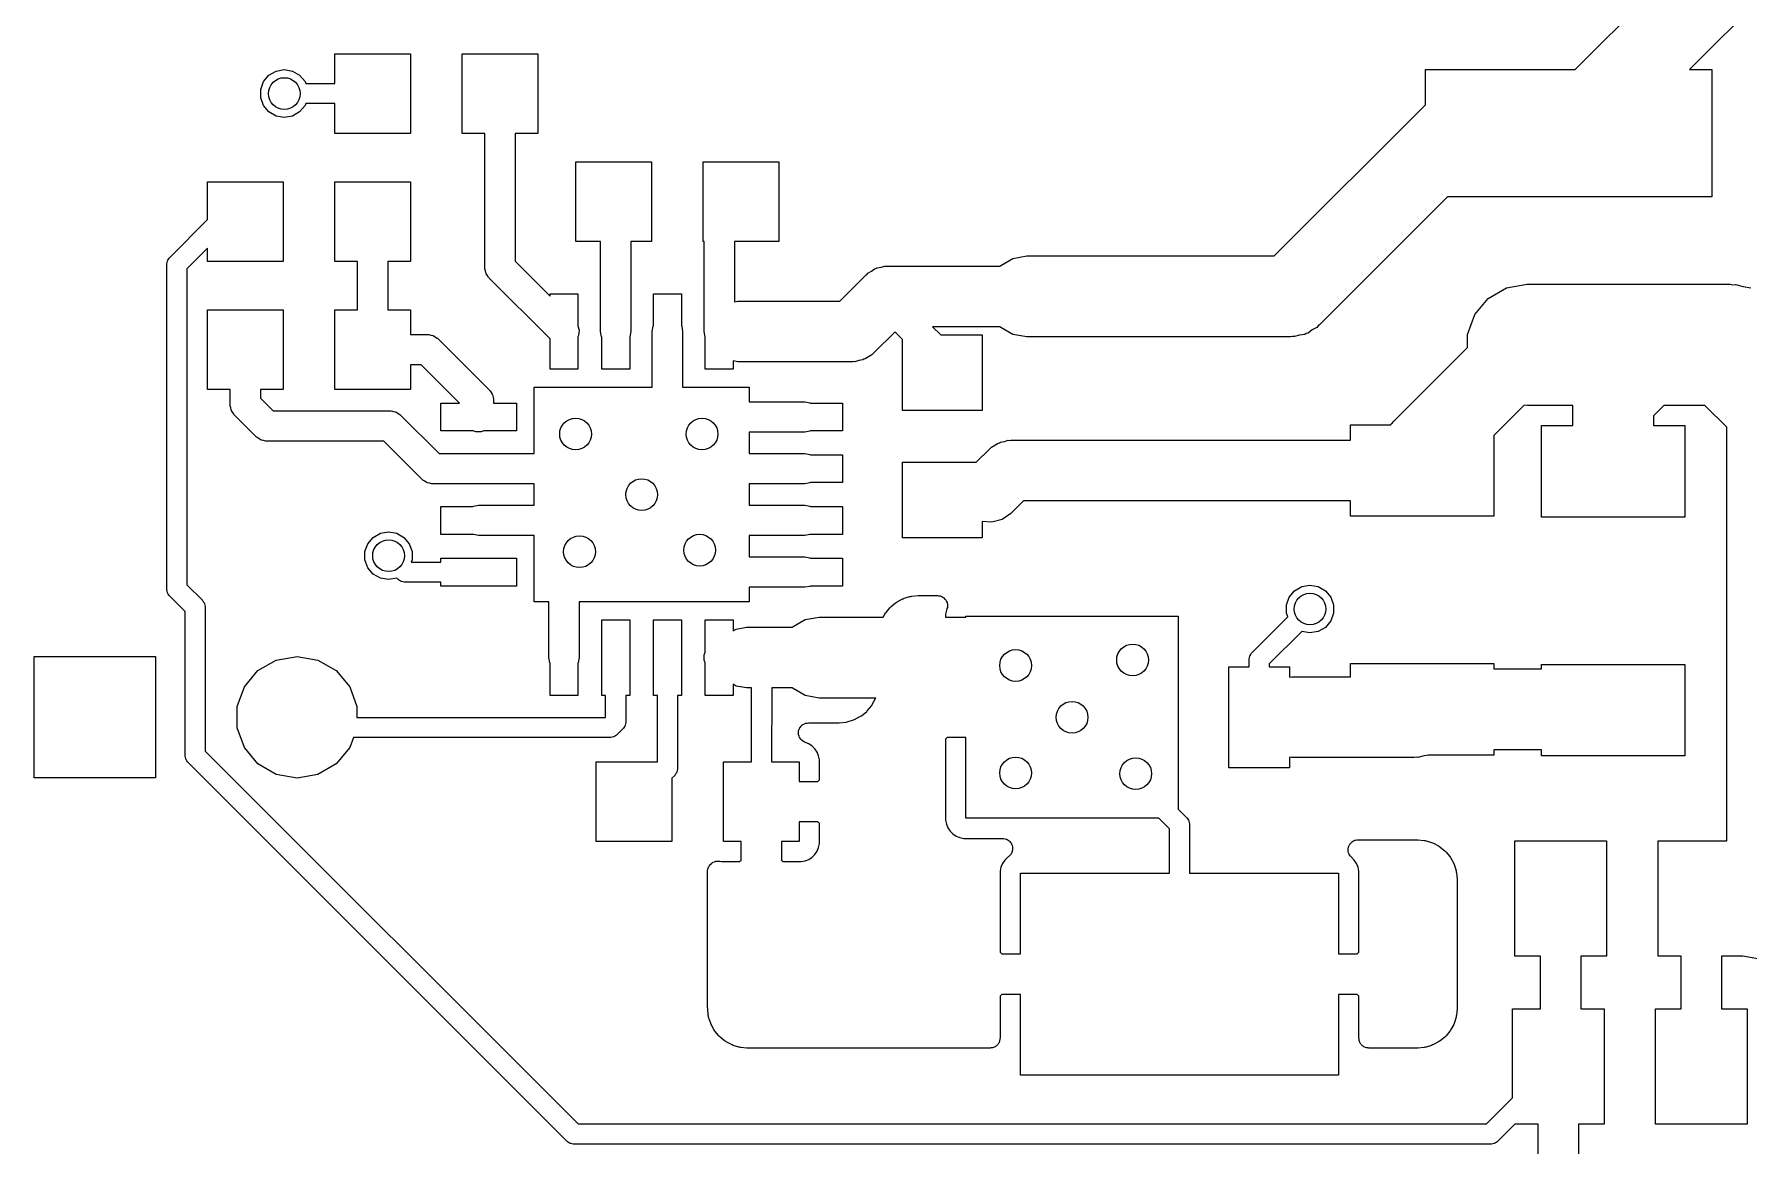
# Model space of a CAD drawing. Extents: x 10 to 287, y -200 to -10.
# Drawn here: x 139.74 to 161.28, y -71.89 to -57.92 of the extents above; entities that cross this region are included whole.
import ezdxf

# ---------------------------------------------------------------- set-up
doc = ezdxf.new("R2010")
doc.units = 0
doc.header["$MEASUREMENT"] = 0
doc.layers.add('BLACK', color=7, linetype='CONTINUOUS')

msp = doc.modelspace()

# ---------------------------------------------------------------- linework, layer by layer
at = {"layer": 'Black'}
for p, q in [((159.101, -58.3599), (162.78, -54.6808)), ((163.35, -55.548), (160.538, -58.3599)), ((143.515, -58.533), (143.515, -58.1596)), ((143.515, -58.1596), (144.465, -58.1596)), ((144.465, -58.1596), (144.465, -59.1604)), ((145.115, -59.1604), (145.115, -58.1596)), ((145.115, -58.1596), (146.065, -58.1596)), ((146.065, -58.1596), (146.065, -59.1604)), ((142.687, -58.4295), (142.777, -58.3773)), ((142.777, -58.3773), (142.88, -58.3591)), ((142.88, -58.3591), (142.983, -58.3773)), ((142.983, -58.3773), (143.073, -58.4295)), ((157.22, -58.802), (157.22, -58.3599)), ((157.22, -58.3599), (159.101, -58.3599)), ((160.538, -58.3599), (160.819, -58.3599)), ((160.819, -58.3599), (160.819, -59.9601)), ((142.584, -58.6078), (142.619, -58.5096)), ((142.619, -58.5096), (142.687, -58.4295)), ((143.073, -58.4295), (143.141, -58.5096)), ((143.141, -58.5096), (143.149, -58.533)), ((143.149, -58.533), (143.515, -58.533)), ((142.584, -58.7122), (142.584, -58.6078)), ((142.619, -58.8104), (142.584, -58.7122)), ((142.687, -58.8905), (142.619, -58.8104)), ((143.141, -58.8104), (143.073, -58.8905)), ((143.149, -58.787), (143.141, -58.8104)), ((143.515, -58.787), (143.149, -58.787)), ((143.515, -59.1604), (143.515, -58.787)), ((155.319, -60.7021), (157.22, -58.802)), ((142.777, -58.9427), (142.687, -58.8905)), ((142.88, -58.9609), (142.777, -58.9427)), ((142.983, -58.9427), (142.88, -58.9609)), ((143.073, -58.8905), (142.983, -58.9427)), ((144.465, -59.1604), (143.515, -59.1604)), ((145.4, -59.1604), (145.115, -59.1604)), ((145.4, -60.8461), (145.4, -59.1604)), ((146.065, -59.1604), (145.781, -59.1604)), ((145.781, -59.1604), (145.781, -60.7672)), ((146.545, -60.5204), (146.545, -59.5196)), ((146.545, -59.5196), (147.495, -59.5196)), ((147.495, -59.5196), (147.495, -60.5204)), ((148.145, -60.5204), (148.145, -59.5196)), ((148.145, -59.5196), (149.095, -59.5196)), ((149.095, -59.5196), (149.095, -60.5204)), ((141.915, -60.2455), (141.915, -59.7696)), ((141.915, -59.7696), (142.865, -59.7696)), ((142.865, -59.7696), (142.865, -60.7704)), ((143.515, -60.7704), (143.515, -59.7696)), ((143.515, -59.7696), (144.465, -59.7696)), ((144.465, -59.7696), (144.465, -60.7704)), ((157.498, -59.9601), (155.889, -61.5693)), ((160.819, -59.9601), (157.498, -59.9601)), ((141.44, -60.7202), (141.915, -60.2455)), ((146.855, -60.5204), (146.545, -60.5204)), ((146.855, -61.6512), (146.855, -60.5204)), ((147.495, -60.5204), (147.236, -60.5204)), ((147.236, -60.5204), (147.236, -61.6512)), ((148.155, -60.5204), (148.145, -60.5204)), ((148.155, -61.6512), (148.155, -60.5204)), ((149.095, -60.5204), (148.536, -60.5204)), ((148.536, -60.5204), (148.536, -61.2781)), ((141.413, -60.7617), (141.415, -60.7563)), ((141.415, -60.7563), (141.424, -60.7427)), ((141.424, -60.7427), (141.433, -60.7284)), ((141.433, -60.7284), (141.437, -60.7248)), ((141.437, -60.7248), (141.44, -60.7202)), ((141.915, -60.6047), (141.657, -60.8626)), ((141.915, -60.7704), (141.915, -60.6047)), ((151.883, -60.8209), (152.036, -60.7327)), ((152.036, -60.7327), (152.21, -60.7021)), ((152.21, -60.7021), (154.909, -60.7021)), ((154.909, -60.7021), (155.319, -60.7021)), ((141.403, -60.7989), (141.408, -60.7829)), ((141.404, -60.8045), (141.403, -60.7989)), ((141.403, -60.81), (141.404, -60.8045)), ((141.403, -64.89), (141.403, -60.81)), ((141.408, -60.7829), (141.411, -60.7666)), ((141.411, -60.7666), (141.413, -60.7617)), ((141.657, -60.8626), (141.657, -64.8374)), ((142.865, -60.7704), (141.915, -60.7704)), ((143.8, -60.7704), (143.515, -60.7704)), ((143.8, -61.3796), (143.8, -60.7704)), ((144.465, -60.7704), (144.181, -60.7704)), ((144.181, -60.7704), (144.181, -61.3796)), ((145.401, -60.8543), (145.4, -60.8461)), ((145.4, -60.8627), (145.401, -60.8543)), ((145.407, -60.8867), (145.4, -60.8627)), ((145.411, -60.9112), (145.407, -60.8867)), ((145.415, -60.9185), (145.411, -60.9112)), ((145.417, -60.9266), (145.415, -60.9185)), ((145.432, -60.947), (145.417, -60.9266)), ((145.444, -60.9685), (145.432, -60.947)), ((145.451, -60.9739), (145.444, -60.9685)), ((145.781, -60.7672), (146.22, -61.2066)), ((149.861, -61.2702), (150.191, -60.9407)), ((150.191, -60.9407), (150.204, -60.9311)), ((150.204, -60.9311), (150.215, -60.9182)), ((150.215, -60.9182), (150.258, -60.8933)), ((150.258, -60.8933), (150.299, -60.8648)), ((150.299, -60.8648), (150.315, -60.8605)), ((150.315, -60.8605), (150.33, -60.8521)), ((150.33, -60.8521), (150.379, -60.8434)), ((150.379, -60.8434), (150.427, -60.8305)), ((150.427, -60.8305), (150.443, -60.832)), ((150.443, -60.832), (150.46, -60.8291)), ((150.46, -60.8291), (150.708, -60.8291)), ((150.708, -60.8291), (151.877, -60.8291)), ((151.877, -60.8291), (151.883, -60.8209)), ((145.455, -60.9808), (145.451, -60.9739)), ((146.22, -61.7454), (145.455, -60.9808)), ((146.22, -61.2066), (146.22, -61.1762)), ((146.22, -61.1762), (146.57, -61.1762)), ((146.57, -61.1762), (146.57, -61.5804)), ((147.52, -61.5796), (147.52, -61.1762)), ((147.52, -61.1762), (147.871, -61.1762)), ((147.871, -61.1762), (147.871, -61.5796)), ((158.01, -61.2363), (158.239, -61.104)), ((158.239, -61.104), (158.5, -61.058)), ((158.5, -61.058), (160.26, -61.058)), ((160.26, -61.058), (161.05, -61.058)), ((161.05, -61.058), (161.083, -61.0638)), ((161.083, -61.0638), (161.116, -61.0609)), ((161.116, -61.0609), (161.213, -61.0867)), ((161.213, -61.0867), (161.311, -61.104)), ((141.915, -62.3804), (141.915, -61.3796)), ((141.915, -61.3796), (142.865, -61.3796)), ((142.865, -61.3796), (142.865, -62.3804)), ((143.515, -62.3804), (143.515, -61.3796)), ((143.515, -61.3796), (143.8, -61.3796)), ((144.181, -61.3796), (144.465, -61.3796)), ((144.465, -61.3796), (144.465, -61.6895)), ((148.536, -61.2781), (148.581, -61.2702)), ((148.581, -61.2702), (149.861, -61.2702)), ((157.84, -61.439), (158.01, -61.2363)), ((146.57, -61.5804), (146.585, -61.6346)), ((147.505, -61.6512), (147.517, -61.5861)), ((147.517, -61.5861), (147.52, -61.5796)), ((147.871, -61.5796), (147.875, -61.5861)), ((147.875, -61.5861), (147.886, -61.6512)), ((151.877, -61.5911), (151.026, -61.5911)), ((151.026, -61.5911), (151.13, -61.6949)), ((151.883, -61.5993), (151.877, -61.5911)), ((152.036, -61.6875), (151.883, -61.5993)), ((155.856, -61.5993), (155.799, -61.6324)), ((155.871, -61.5821), (155.856, -61.5993)), ((155.889, -61.5693), (155.871, -61.5821)), ((157.75, -61.6877), (157.84, -61.439)), ((144.465, -61.6895), (144.68, -61.6895)), ((144.68, -61.6895), (144.688, -61.691)), ((144.688, -61.691), (144.697, -61.6902)), ((144.697, -61.6902), (144.721, -61.6967)), ((144.721, -61.6967), (144.745, -61.701)), ((144.745, -61.701), (144.752, -61.7052)), ((144.752, -61.7052), (144.761, -61.7073)), ((144.761, -61.7073), (144.781, -61.7216)), ((144.781, -61.7216), (144.802, -61.7341)), ((144.802, -61.7341), (144.808, -61.7405)), ((144.808, -61.7405), (144.815, -61.7453)), ((144.815, -61.7453), (145.456, -62.3861)), ((146.22, -62.1262), (146.22, -61.7454)), ((146.579, -61.7005), (146.57, -61.7193)), ((146.57, -61.7193), (146.57, -62.1262)), ((146.585, -61.6346), (146.579, -61.7005)), ((146.866, -61.7164), (146.855, -61.6512)), ((146.87, -61.7229), (146.866, -61.7164)), ((146.87, -62.1262), (146.87, -61.7229)), ((147.224, -61.7164), (147.221, -61.7229)), ((147.221, -61.7229), (147.221, -62.1262)), ((147.236, -61.6512), (147.224, -61.7164)), ((147.505, -62.351), (147.505, -61.6512)), ((147.886, -61.6512), (147.886, -62.351)), ((148.167, -61.7164), (148.155, -61.6512)), ((148.171, -61.7229), (148.167, -61.7164)), ((148.171, -62.1262), (148.171, -61.7229)), ((150.555, -61.6537), (150.288, -61.9206)), ((150.562, -61.6648), (150.555, -61.6537)), ((150.568, -61.6702), (150.562, -61.6648)), ((150.573, -61.6771), (150.568, -61.6702)), ((150.65, -61.7538), (150.573, -61.6771)), ((150.65, -62.6449), (150.65, -61.7538)), ((151.13, -61.6949), (151.65, -61.6949)), ((151.65, -61.6949), (151.65, -62.6449)), ((152.21, -61.7181), (152.036, -61.6875)), ((154.909, -61.7181), (152.21, -61.7181)), ((155.53, -61.7181), (154.909, -61.7181)), ((155.552, -61.7142), (155.53, -61.7181)), ((155.574, -61.7162), (155.552, -61.7142)), ((155.638, -61.699), (155.574, -61.7162)), ((155.704, -61.6875), (155.638, -61.699)), ((155.723, -61.6763), (155.704, -61.6875)), ((155.745, -61.6705), (155.723, -61.6763)), ((155.799, -61.6324), (155.745, -61.6705)), ((157.75, -61.852), (157.75, -61.6877)), ((148.581, -62.0322), (148.521, -62.0216)), ((148.521, -62.0216), (148.521, -62.1262)), ((150.019, -62.0322), (148.581, -62.0322)), ((150.035, -62.0293), (150.019, -62.0322)), ((150.052, -62.0308), (150.035, -62.0293)), ((150.1, -62.0179), (150.052, -62.0308)), ((150.149, -62.0092), (150.1, -62.0179)), ((150.164, -62.0009), (150.149, -62.0092)), ((150.18, -61.9965), (150.164, -62.0009)), ((150.221, -61.968), (150.18, -61.9965)), ((150.264, -61.9431), (150.221, -61.968)), ((150.275, -61.9302), (150.264, -61.9431)), ((150.288, -61.9206), (150.275, -61.9302)), ((156.821, -62.7808), (157.75, -61.852)), ((144.601, -62.0705), (144.465, -62.0705)), ((144.465, -62.0705), (144.465, -62.3804)), ((145.081, -62.5504), (144.601, -62.0705)), ((146.57, -62.1262), (146.22, -62.1262)), ((147.221, -62.1262), (146.87, -62.1262)), ((148.521, -62.1262), (148.171, -62.1262)), ((142.199, -62.3804), (141.915, -62.3804)), ((142.199, -62.5699), (142.199, -62.3804)), ((142.865, -62.3804), (142.58, -62.3804)), ((142.58, -62.3804), (142.58, -62.491)), ((144.465, -62.3804), (143.515, -62.3804)), ((145.456, -62.3861), (145.46, -62.393)), ((145.46, -62.393), (145.467, -62.3984)), ((145.467, -62.3984), (145.479, -62.4199)), ((145.479, -62.4199), (145.493, -62.4403)), ((145.493, -62.4403), (145.496, -62.4484)), ((145.496, -62.4484), (145.5, -62.4557)), ((145.5, -62.4557), (145.504, -62.4802)), ((145.504, -62.4802), (145.511, -62.5042)), ((146.021, -63.1854), (146.021, -62.351)), ((146.021, -62.351), (147.505, -62.351)), ((147.886, -62.351), (148.721, -62.351)), ((148.721, -62.351), (148.721, -62.5351)), ((142.201, -62.5782), (142.199, -62.5699)), ((142.2, -62.5865), (142.201, -62.5782)), ((142.207, -62.6105), (142.2, -62.5865)), ((142.211, -62.6351), (142.207, -62.6105)), ((142.215, -62.6423), (142.211, -62.6351)), ((142.217, -62.6504), (142.215, -62.6423)), ((142.232, -62.6708), (142.217, -62.6504)), ((142.244, -62.6924), (142.232, -62.6708)), ((142.25, -62.6977), (142.244, -62.6924)), ((142.58, -62.491), (142.739, -62.6495)), ((142.739, -62.6495), (143.27, -62.6495)), ((143.27, -62.6495), (144.21, -62.6495)), ((144.21, -62.6495), (144.218, -62.651)), ((144.218, -62.651), (144.227, -62.6502)), ((144.227, -62.6502), (144.251, -62.6567)), ((144.251, -62.6567), (144.275, -62.661)), ((144.275, -62.661), (144.282, -62.6652)), ((144.282, -62.6652), (144.291, -62.6673)), ((144.291, -62.6673), (144.311, -62.6816)), ((144.311, -62.6816), (144.332, -62.6941)), ((144.332, -62.6941), (144.338, -62.7005)), ((144.846, -62.9009), (144.846, -62.5504)), ((144.846, -62.5504), (145.081, -62.5504)), ((145.511, -62.5042), (145.51, -62.5126)), ((145.51, -62.5126), (145.511, -62.5208)), ((145.511, -62.5208), (145.511, -62.5504)), ((145.511, -62.5504), (145.796, -62.5504)), ((145.796, -62.5504), (145.796, -62.9009)), ((148.721, -62.5351), (149.42, -62.5351)), ((149.42, -62.5351), (149.486, -62.5466)), ((149.486, -62.5466), (149.492, -62.5504)), ((149.492, -62.5504), (149.895, -62.5504)), ((149.895, -62.5504), (149.895, -62.9009)), ((151.65, -62.6449), (150.65, -62.6449)), ((158.463, -62.5755), (158.08, -62.958)), ((158.5, -62.582), (158.463, -62.5755)), ((159.072, -62.582), (158.5, -62.582)), ((159.072, -62.8335), (159.072, -62.582)), ((160.216, -62.582), (160.088, -62.7104)), ((160.26, -62.582), (160.216, -62.582)), ((160.734, -62.582), (160.26, -62.582)), ((161.008, -62.8556), (160.734, -62.582)), ((142.255, -62.7046), (142.25, -62.6977)), ((142.525, -62.9747), (142.255, -62.7046)), ((144.338, -62.7005), (144.345, -62.7053)), ((144.345, -62.7053), (144.825, -63.1854)), ((145.254, -62.9009), (144.846, -62.9009)), ((145.288, -62.9132), (145.254, -62.9009)), ((145.388, -62.9009), (145.354, -62.9132)), ((145.796, -62.9009), (145.388, -62.9009)), ((149.486, -62.9047), (149.42, -62.9161)), ((149.492, -62.9009), (149.486, -62.9047)), ((149.895, -62.9009), (149.492, -62.9009)), ((156.28, -63.0179), (156.28, -62.8235)), ((156.28, -62.8235), (156.785, -62.8235)), ((156.785, -62.8235), (156.791, -62.8135)), ((156.791, -62.8135), (156.808, -62.7991)), ((156.808, -62.7991), (156.821, -62.7808)), ((158.68, -63.9842), (158.68, -62.8335)), ((158.68, -62.8335), (159.072, -62.8335)), ((160.088, -62.7104), (160.088, -62.8335)), ((160.088, -62.8335), (160.48, -62.8335)), ((160.48, -62.8335), (160.48, -63.9842)), ((161.008, -68.0548), (161.008, -62.8556)), ((142.532, -62.9795), (142.525, -62.9747)), ((142.538, -62.9859), (142.532, -62.9795)), ((142.559, -62.9984), (142.538, -62.9859)), ((142.579, -63.0127), (142.559, -62.9984)), ((142.588, -63.0148), (142.579, -63.0127)), ((142.595, -63.019), (142.588, -63.0148)), ((142.619, -63.0233), (142.595, -63.019)), ((142.643, -63.0298), (142.619, -63.0233)), ((142.652, -63.029), (142.643, -63.0298)), ((142.66, -63.0305), (142.652, -63.029)), ((143.27, -63.0305), (142.66, -63.0305)), ((144.131, -63.0305), (143.27, -63.0305)), ((144.611, -63.5106), (144.131, -63.0305)), ((145.354, -62.9132), (145.288, -62.9132)), ((149.42, -62.9161), (148.721, -62.9161)), ((148.721, -62.9161), (148.721, -63.1854)), ((151.742, -63.1295), (151.755, -63.1198)), ((151.755, -63.1198), (151.766, -63.107)), ((151.766, -63.107), (151.809, -63.0821)), ((151.809, -63.0821), (151.85, -63.0536)), ((151.85, -63.0536), (151.866, -63.0492)), ((151.866, -63.0492), (151.881, -63.0408)), ((151.881, -63.0408), (151.93, -63.0322)), ((151.93, -63.0322), (151.978, -63.0193)), ((151.978, -63.0193), (151.995, -63.0208)), ((151.995, -63.0208), (152.011, -63.0179)), ((152.011, -63.0179), (156.28, -63.0179)), ((158.08, -62.958), (158.08, -63.9742)), ((144.825, -63.1854), (145.321, -63.1854)), ((145.321, -63.1854), (146.021, -63.1854)), ((148.721, -63.1854), (149.42, -63.1854)), ((149.42, -63.1854), (149.486, -63.1969)), ((149.486, -63.1969), (149.492, -63.2006)), ((149.492, -63.2006), (149.895, -63.2006)), ((149.895, -63.2006), (149.895, -63.5511)), ((150.65, -64.2451), (150.65, -63.2951)), ((150.65, -63.2951), (151.576, -63.2951)), ((151.576, -63.2951), (151.742, -63.1295)), ((144.618, -63.5154), (144.611, -63.5106)), ((144.623, -63.5218), (144.618, -63.5154)), ((144.645, -63.5343), (144.623, -63.5218)), ((144.665, -63.5485), (144.645, -63.5343)), ((144.673, -63.5507), (144.665, -63.5485)), ((144.681, -63.5549), (144.673, -63.5507)), ((144.705, -63.5592), (144.681, -63.5549)), ((144.729, -63.5657), (144.705, -63.5592)), ((149.486, -63.5549), (149.42, -63.5664)), ((149.492, -63.5511), (149.486, -63.5549)), ((149.895, -63.5511), (149.492, -63.5511)), ((144.738, -63.5649), (144.729, -63.5657)), ((144.746, -63.5664), (144.738, -63.5649)), ((144.78, -63.5664), (144.746, -63.5664)), ((145.321, -63.5664), (144.78, -63.5664)), ((146.021, -63.5664), (145.321, -63.5664)), ((146.021, -63.8356), (146.021, -63.5664)), ((149.42, -63.5664), (148.721, -63.5664)), ((148.721, -63.5664), (148.721, -63.8356)), ((144.846, -64.2014), (144.846, -63.8509)), ((144.846, -63.8509), (145.249, -63.8509)), ((145.249, -63.8509), (145.256, -63.8471)), ((145.256, -63.8471), (145.321, -63.8356)), ((145.321, -63.8356), (146.021, -63.8356)), ((148.721, -63.8356), (149.42, -63.8356)), ((149.42, -63.8356), (149.486, -63.8471)), ((149.486, -63.8471), (149.492, -63.8509)), ((149.492, -63.8509), (149.895, -63.8509)), ((149.895, -63.8509), (149.895, -64.2014)), ((152.009, -63.9394), (151.901, -64.0153)), ((152.169, -63.7799), (152.009, -63.9394)), ((156.28, -63.7799), (152.169, -63.7799)), ((156.28, -63.9742), (156.28, -63.7799)), ((158.08, -63.9742), (156.28, -63.9742)), ((160.48, -63.9842), (158.68, -63.9842)), ((143.997, -64.2395), (144.087, -64.1873)), ((144.087, -64.1873), (144.19, -64.1691)), ((144.19, -64.1691), (144.293, -64.1873)), ((144.293, -64.1873), (144.383, -64.2395)), ((145.249, -64.2014), (144.846, -64.2014)), ((145.256, -64.2051), (145.249, -64.2014)), ((145.321, -64.2166), (145.256, -64.2051)), ((149.486, -64.2051), (149.42, -64.2166)), ((149.492, -64.2014), (149.486, -64.2051)), ((149.895, -64.2014), (149.492, -64.2014)), ((151.773, -64.0495), (151.65, -64.0388)), ((151.65, -64.0388), (151.65, -64.2451)), ((151.901, -64.0153), (151.773, -64.0495)), ((143.894, -64.4178), (143.929, -64.3196)), ((143.894, -64.5222), (143.894, -64.4178)), ((143.929, -64.3196), (143.997, -64.2395)), ((144.383, -64.2395), (144.451, -64.3196)), ((144.451, -64.3196), (144.486, -64.4178)), ((144.486, -64.4178), (144.486, -64.5222)), ((146.021, -64.2166), (145.321, -64.2166)), ((146.021, -65.051), (146.021, -64.2166)), ((149.42, -64.2166), (148.721, -64.2166)), ((148.721, -64.2166), (148.721, -64.4859)), ((151.65, -64.2451), (150.65, -64.2451)), ((143.929, -64.6204), (143.894, -64.5222)), ((143.997, -64.7005), (143.929, -64.6204)), ((144.486, -64.5222), (144.476, -64.5494)), ((144.476, -64.5494), (144.846, -64.5494)), ((144.846, -64.5494), (144.846, -64.5011)), ((144.846, -64.5011), (145.796, -64.5011)), ((145.796, -64.5011), (145.796, -64.8516)), ((148.721, -64.4859), (149.42, -64.4859)), ((149.42, -64.4859), (149.486, -64.4973)), ((149.486, -64.4973), (149.492, -64.5011)), ((149.492, -64.5011), (149.895, -64.5011)), ((149.895, -64.5011), (149.895, -64.8516)), ((141.657, -64.8374), (141.85, -65.0302)), ((144.087, -64.7527), (143.997, -64.7005)), ((144.19, -64.7709), (144.087, -64.7527)), ((144.293, -64.7527), (144.19, -64.7709)), ((144.307, -64.7662), (144.293, -64.7526)), ((144.293, -64.7526), (144.293, -64.7527)), ((144.311, -64.7694), (144.307, -64.7662)), ((144.315, -64.7736), (144.311, -64.7694)), ((144.329, -64.7819), (144.315, -64.7736)), ((144.343, -64.7915), (144.329, -64.7819)), ((144.348, -64.7929), (144.343, -64.7915)), ((144.353, -64.7957), (144.348, -64.7929)), ((144.369, -64.7986), (144.353, -64.7957)), ((144.385, -64.8029), (144.369, -64.7986)), ((144.391, -64.8024), (144.385, -64.8029)), ((144.396, -64.8034), (144.391, -64.8024)), ((144.846, -64.8034), (144.396, -64.8034)), ((144.846, -64.8516), (144.846, -64.8034)), ((145.796, -64.8516), (144.846, -64.8516)), ((149.492, -64.8516), (149.486, -64.8554)), ((149.895, -64.8516), (149.492, -64.8516)), ((155.667, -64.8573), (155.77, -64.8391)), ((155.77, -64.8391), (155.873, -64.8573)), ((141.404, -64.8955), (141.403, -64.89)), ((141.403, -64.9011), (141.404, -64.8955)), ((141.408, -64.9171), (141.403, -64.9011)), ((141.411, -64.9334), (141.408, -64.9171)), ((141.413, -64.9383), (141.411, -64.9334)), ((141.415, -64.9437), (141.413, -64.9383)), ((141.424, -64.9573), (141.415, -64.9437)), ((141.433, -64.9716), (141.424, -64.9573)), ((141.437, -64.9752), (141.433, -64.9716)), ((141.44, -64.9798), (141.437, -64.9752)), ((141.633, -65.1726), (141.44, -64.9798)), ((141.85, -65.0302), (141.853, -65.0348)), ((141.853, -65.0348), (141.857, -65.0384)), ((141.857, -65.0384), (141.866, -65.0527)), ((141.866, -65.0527), (141.875, -65.0663)), ((141.875, -65.0663), (141.877, -65.0717)), ((146.205, -65.051), (146.021, -65.051)), ((146.205, -65.7508), (146.205, -65.051)), ((148.721, -65.051), (146.586, -65.051)), ((146.586, -65.051), (146.586, -65.7508)), ((149.42, -64.8669), (148.721, -64.8669)), ((148.721, -64.8669), (148.721, -65.051)), ((149.486, -64.8554), (149.42, -64.8669)), ((150.506, -65.1086), (150.563, -65.0623)), ((150.563, -65.0623), (150.574, -65.0561)), ((150.574, -65.0561), (150.583, -65.0484)), ((150.583, -65.0484), (150.648, -65.014)), ((150.648, -65.014), (150.66, -65.0101)), ((150.66, -65.0101), (150.671, -65.0045)), ((150.671, -65.0045), (150.741, -64.9832)), ((150.741, -64.9832), (150.753, -64.9818)), ((150.753, -64.9818), (150.765, -64.9784)), ((150.765, -64.9784), (150.844, -64.9706)), ((150.844, -64.9706), (150.85, -64.9711)), ((150.85, -64.9711), (150.857, -64.97)), ((150.857, -64.97), (151.088, -64.97)), ((151.088, -64.97), (151.102, -64.9724)), ((151.102, -64.9724), (151.115, -64.973)), ((151.115, -64.973), (151.123, -64.9762)), ((151.123, -64.9762), (151.131, -64.9777)), ((151.131, -64.9777), (151.143, -64.9846)), ((151.143, -64.9846), (151.156, -64.9899)), ((151.156, -64.9899), (151.162, -64.9955)), ((151.162, -64.9955), (151.17, -64.9997)), ((151.17, -64.9997), (151.178, -65.0103)), ((151.178, -65.0103), (151.189, -65.0197)), ((151.189, -65.0197), (151.193, -65.0271)), ((151.193, -65.0271), (151.198, -65.0335)), ((151.198, -65.0335), (151.203, -65.0465)), ((151.203, -65.0465), (151.209, -65.0588)), ((151.209, -65.0588), (151.21, -65.0671)), ((151.21, -65.0671), (151.213, -65.0749)), ((155.474, -65.0878), (155.509, -64.9896)), ((155.509, -64.9896), (155.577, -64.9095)), ((155.577, -64.9095), (155.667, -64.8573)), ((155.873, -64.8573), (155.963, -64.9095)), ((155.963, -64.9095), (156.031, -64.9896)), ((156.031, -64.9896), (156.066, -65.0878)), ((141.633, -66.98), (141.633, -65.1726)), ((141.877, -65.0717), (141.879, -65.0766)), ((141.879, -65.0766), (141.882, -65.0929)), ((141.882, -65.0929), (141.887, -65.1089)), ((141.887, -65.1089), (141.886, -65.1145)), ((141.886, -65.1145), (141.887, -65.12)), ((141.887, -65.12), (141.887, -66.9274)), ((146.87, -66.2258), (146.87, -65.2758)), ((146.87, -65.2758), (147.221, -65.2758)), ((147.221, -65.2758), (147.221, -66.2258)), ((147.52, -66.2258), (147.52, -65.2758)), ((147.52, -65.2758), (147.871, -65.2758)), ((147.871, -65.2758), (147.871, -66.2258)), ((148.171, -65.6838), (148.171, -65.2758)), ((148.171, -65.2758), (148.521, -65.2758)), ((148.521, -65.2758), (148.521, -65.415)), ((149.274, -65.3616), (149.427, -65.2734)), ((149.427, -65.2734), (149.601, -65.2428)), ((149.601, -65.2428), (150.407, -65.2428)), ((150.407, -65.2428), (150.428, -65.2034)), ((150.428, -65.2034), (150.436, -65.1936)), ((150.436, -65.1936), (150.442, -65.1827)), ((150.442, -65.1827), (150.489, -65.1262)), ((150.489, -65.1262), (150.498, -65.1181)), ((150.498, -65.1181), (150.506, -65.1086)), ((151.201, -65.1559), (151.191, -65.205)), ((151.191, -65.205), (151.191, -65.2428)), ((151.191, -65.2428), (151.445, -65.2428)), ((151.205, -65.1456), (151.201, -65.1559)), ((151.208, -65.1321), (151.205, -65.1456)), ((151.213, -65.1191), (151.208, -65.1321)), ((151.213, -65.0749), (151.213, -65.0888)), ((151.213, -65.0888), (151.215, -65.1025)), ((151.215, -65.1025), (151.213, -65.1107)), ((151.213, -65.1107), (151.213, -65.1191)), ((151.445, -65.2428), (151.445, -65.23)), ((151.445, -65.23), (154.115, -65.23)), ((154.115, -65.23), (154.115, -67.6552)), ((155.042, -65.6882), (155.491, -65.2395)), ((155.474, -65.1922), (155.474, -65.0878)), ((155.491, -65.2395), (155.474, -65.1922)), ((156.066, -65.1922), (156.031, -65.2904)), ((156.066, -65.0878), (156.066, -65.1922)), ((148.521, -65.415), (148.56, -65.3928)), ((148.56, -65.3928), (148.69, -65.3698)), ((148.69, -65.3698), (149.267, -65.3698)), ((149.267, -65.3698), (149.274, -65.3616)), ((155.667, -65.4226), (155.259, -65.8306)), ((155.667, -65.4227), (155.667, -65.4226)), ((155.77, -65.4409), (155.667, -65.4227)), ((155.873, -65.4227), (155.77, -65.4409)), ((155.963, -65.3705), (155.873, -65.4227)), ((156.031, -65.2904), (155.963, -65.3705)), ((148.158, -65.7177), (148.171, -65.6838)), ((155.017, -65.7243), (155.026, -65.7107)), ((155.026, -65.7107), (155.035, -65.6963)), ((155.035, -65.6963), (155.039, -65.6927)), ((155.039, -65.6927), (155.042, -65.6882)), ((139.738, -67.262), (139.738, -65.738)), ((139.738, -65.738), (141.262, -65.738)), ((141.262, -65.738), (141.262, -67.262)), ((142.378, -66.1175), (142.548, -65.914)), ((142.548, -65.914), (142.778, -65.7812)), ((142.778, -65.7812), (143.04, -65.7351)), ((143.04, -65.7351), (143.302, -65.7812)), ((143.302, -65.7812), (143.532, -65.914)), ((143.532, -65.914), (143.702, -66.1175)), ((146.216, -65.8159), (146.205, -65.7508)), ((146.22, -65.8224), (146.216, -65.8159)), ((146.22, -66.2258), (146.22, -65.8224)), ((146.574, -65.8159), (146.57, -65.8224)), ((146.57, -65.8224), (146.57, -66.2258)), ((146.586, -65.7508), (146.574, -65.8159)), ((148.158, -65.7839), (148.158, -65.7177)), ((148.171, -65.8178), (148.158, -65.7839)), ((148.171, -66.2258), (148.171, -65.8178)), ((154.751, -67.135), (154.751, -65.865)), ((154.751, -65.865), (155.005, -65.865)), ((155.005, -65.778), (155.006, -65.7725)), ((155.005, -65.865), (155.005, -65.778)), ((155.006, -65.7669), (155.01, -65.7509)), ((155.006, -65.7725), (155.006, -65.7669)), ((155.01, -65.7509), (155.013, -65.7345)), ((155.013, -65.7345), (155.015, -65.7297)), ((155.015, -65.7297), (155.017, -65.7243)), ((155.259, -65.8306), (155.259, -65.865)), ((155.259, -65.865), (155.513, -65.865)), ((155.513, -65.865), (155.513, -65.9968)), ((156.28, -65.992), (156.28, -65.8258)), ((156.28, -65.8258), (158.08, -65.8258)), ((158.08, -65.8258), (158.08, -65.8931)), ((158.08, -65.8931), (158.68, -65.8931)), ((158.68, -65.8931), (158.68, -65.8358)), ((158.68, -65.8358), (160.48, -65.8358)), ((160.48, -65.8358), (160.48, -66.9864)), ((142.287, -66.3672), (142.378, -66.1175)), ((143.702, -66.1175), (143.793, -66.3672)), ((148.56, -66.1088), (148.521, -66.0866)), ((148.521, -66.0866), (148.521, -66.2258)), ((148.69, -66.1318), (148.56, -66.1088)), ((148.753, -66.1318), (148.69, -66.1318)), ((148.75, -67.0611), (148.753, -66.1318)), ((149.007, -66.1318), (149.004, -67.0611)), ((149.267, -66.1318), (149.007, -66.1318)), ((149.274, -66.1399), (149.267, -66.1318)), ((149.427, -66.2281), (149.274, -66.1399)), ((155.513, -65.9968), (155.54, -65.992)), ((155.54, -65.992), (156.28, -65.992)), ((146.57, -66.2258), (146.22, -66.2258)), ((146.918, -66.2258), (146.87, -66.2258)), ((146.918, -66.5023), (146.918, -66.2258)), ((147.221, -66.2258), (147.172, -66.2258)), ((147.172, -66.2258), (147.172, -66.5576)), ((147.569, -66.2258), (147.52, -66.2258)), ((147.569, -67.0611), (147.569, -66.2258)), ((147.871, -66.2258), (147.823, -66.2258)), ((147.823, -66.2258), (147.823, -67.1418)), ((148.521, -66.2258), (148.171, -66.2258)), ((149.601, -66.2588), (149.427, -66.2281)), ((150.312, -66.2588), (149.601, -66.2588)), ((150.207, -66.4186), (150.262, -66.3524)), ((150.262, -66.3524), (150.269, -66.3421)), ((150.269, -66.3421), (150.309, -66.2666)), ((150.309, -66.2666), (150.312, -66.2588)), ((142.287, -66.6328), (142.287, -66.3672)), ((143.793, -66.3672), (143.793, -66.5023)), ((143.793, -66.5023), (146.918, -66.5023)), ((147.172, -66.5686), (147.168, -66.5847)), ((147.172, -66.5576), (147.172, -66.5631)), ((147.172, -66.5631), (147.172, -66.5686)), ((149.43, -66.5759), (149.449, -66.5734)), ((149.449, -66.5734), (149.468, -66.57)), ((149.468, -66.57), (149.846, -66.57)), ((149.846, -66.57), (149.853, -66.5697)), ((149.853, -66.5697), (149.941, -66.561)), ((149.941, -66.561), (149.953, -66.5586)), ((149.953, -66.5586), (150.035, -66.5337)), ((150.035, -66.5337), (150.047, -66.529)), ((150.047, -66.529), (150.122, -66.4886)), ((150.122, -66.4886), (150.132, -66.4817)), ((150.132, -66.4817), (150.199, -66.4274)), ((150.199, -66.4274), (150.207, -66.4186)), ((142.378, -66.8825), (142.287, -66.6328)), ((143.748, -66.7563), (143.702, -66.8825)), ((146.974, -66.7563), (143.748, -66.7563)), ((146.979, -66.7553), (146.974, -66.7563)), ((146.985, -66.7558), (146.979, -66.7553)), ((147.001, -66.7515), (146.985, -66.7558)), ((147.017, -66.7486), (147.001, -66.7515)), ((147.022, -66.7458), (147.017, -66.7486)), ((147.027, -66.7444), (147.022, -66.7458)), ((147.041, -66.7349), (147.027, -66.7444)), ((147.055, -66.7266), (147.041, -66.7349)), ((147.059, -66.7223), (147.055, -66.7266)), ((147.064, -66.7191), (147.059, -66.7223)), ((147.135, -66.6474), (147.064, -66.7191)), ((147.138, -66.6428), (147.135, -66.6474)), ((147.143, -66.6392), (147.138, -66.6428)), ((147.151, -66.6248), (147.143, -66.6392)), ((147.161, -66.6112), (147.151, -66.6248)), ((147.162, -66.6058), (147.161, -66.6112)), ((147.165, -66.601), (147.162, -66.6058)), ((147.168, -66.5847), (147.165, -66.601)), ((149.342, -66.7136), (149.343, -66.6943)), ((149.343, -66.7162), (149.342, -66.7136)), ((149.343, -66.6749), (149.344, -66.6723)), ((149.343, -66.6943), (149.343, -66.6749)), ((149.343, -66.7191), (149.343, -66.7162)), ((149.349, -66.7372), (149.343, -66.7191)), ((149.344, -66.6695), (149.351, -66.6517)), ((149.344, -66.6723), (149.344, -66.6695)), ((149.355, -66.7556), (149.349, -66.7372)), ((149.351, -66.6517), (149.358, -66.6335)), ((149.357, -66.7579), (149.355, -66.7556)), ((149.358, -66.7605), (149.357, -66.7579)), ((149.358, -66.6335), (149.36, -66.6314)), ((149.37, -66.7753), (149.358, -66.7605)), ((149.36, -66.6314), (149.361, -66.6288)), ((149.361, -66.6288), (149.374, -66.6145)), ((149.382, -66.7906), (149.37, -66.7753)), ((149.374, -66.6145), (149.386, -66.5997)), ((149.384, -66.7921), (149.382, -66.7906)), ((149.386, -66.5997), (149.389, -66.5983)), ((149.389, -66.5983), (149.39, -66.5962)), ((149.39, -66.5962), (149.408, -66.5873)), ((149.408, -66.5873), (149.424, -66.5777)), ((149.424, -66.5777), (149.427, -66.5772)), ((149.427, -66.5772), (149.43, -66.5759)), ((151.212, -66.754), (151.191, -66.7749)), ((151.191, -66.7749), (151.191, -67.795)), ((151.445, -66.754), (151.212, -66.754)), ((151.445, -67.77), (151.445, -66.754)), ((141.634, -66.9855), (141.633, -66.98)), ((141.633, -66.9911), (141.634, -66.9855)), ((141.638, -67.0071), (141.633, -66.9911)), ((141.887, -66.9274), (146.573, -71.613)), ((142.548, -67.086), (142.378, -66.8825)), ((143.702, -66.8825), (143.532, -67.086)), ((149.386, -66.7943), (149.384, -66.7921)), ((149.403, -66.804), (149.386, -66.7943)), ((149.419, -66.8143), (149.403, -66.804)), ((149.471, -66.836), (149.419, -66.8143)), ((149.513, -66.8638), (149.471, -66.836)), ((149.548, -66.8992), (149.513, -66.8638)), ((149.576, -66.9408), (149.548, -66.8992)), ((149.595, -66.987), (149.576, -66.9408)), ((149.605, -67.0361), (149.595, -66.987)), ((155.54, -67.008), (155.513, -67.0032)), ((155.513, -67.0032), (155.513, -67.135)), ((157.103, -67.0041), (157.081, -67.008)), ((157.125, -67.0061), (157.103, -67.0041)), ((157.19, -66.9889), (157.125, -67.0061)), ((157.255, -66.9774), (157.19, -66.9889)), ((157.256, -66.9764), (157.255, -66.9774)), ((158.08, -66.9764), (157.256, -66.9764)), ((158.68, -66.9091), (158.08, -66.9091)), ((158.08, -66.9091), (158.08, -66.9764)), ((158.68, -66.9864), (158.68, -66.9091)), ((160.48, -66.9864), (158.68, -66.9864)), ((141.641, -67.0234), (141.638, -67.0071)), ((141.643, -67.0283), (141.641, -67.0234)), ((141.645, -67.0337), (141.643, -67.0283)), ((141.654, -67.0473), (141.645, -67.0337)), ((141.663, -67.0616), (141.654, -67.0473)), ((141.667, -67.0652), (141.663, -67.0616)), ((141.67, -67.0698), (141.667, -67.0652)), ((146.43, -71.8298), (141.67, -67.0698)), ((142.778, -67.2188), (142.548, -67.086)), ((143.04, -67.2649), (142.778, -67.2188)), ((143.302, -67.2188), (143.04, -67.2649)), ((143.532, -67.086), (143.302, -67.2188)), ((146.801, -68.0619), (146.801, -67.0611)), ((146.801, -67.0611), (147.569, -67.0611)), ((147.801, -67.209), (147.793, -67.2234)), ((147.811, -67.1954), (147.801, -67.209)), ((147.812, -67.19), (147.811, -67.1954)), ((147.815, -67.1852), (147.812, -67.19)), ((147.818, -67.1689), (147.815, -67.1852)), ((147.822, -67.1528), (147.818, -67.1689)), ((147.823, -67.1418), (147.822, -67.1473)), ((147.822, -67.1473), (147.822, -67.1528)), ((148.401, -68.0619), (148.401, -67.0611)), ((148.401, -67.0611), (148.75, -67.0611)), ((149.004, -67.0611), (149.351, -67.0611)), ((149.351, -67.0611), (149.351, -67.3075)), ((149.605, -67.2866), (149.605, -67.0361)), ((155.513, -67.135), (154.751, -67.135)), ((157.081, -67.008), (155.54, -67.008)), ((141.262, -67.262), (139.738, -67.262)), ((147.786, -67.2316), (147.751, -67.2661)), ((147.751, -67.2661), (147.751, -68.0619)), ((147.789, -67.227), (147.786, -67.2316)), ((147.793, -67.2234), (147.789, -67.227)), ((149.351, -67.3075), (149.584, -67.3075)), ((149.584, -67.3075), (149.605, -67.2866)), ((149.351, -67.8155), (149.351, -68.0619)), ((149.584, -67.8155), (149.351, -67.8155)), ((149.605, -67.8363), (149.584, -67.8155)), ((149.605, -68.0869), (149.605, -67.8363)), ((151.191, -67.795), (151.201, -67.8441)), ((151.201, -67.8441), (151.22, -67.8903)), ((153.87, -67.77), (151.445, -67.77)), ((154.003, -67.9026), (153.87, -67.77)), ((154.115, -67.6552), (154.22, -67.7602)), ((154.22, -67.7602), (154.223, -67.7648)), ((154.223, -67.7648), (154.227, -67.7684)), ((154.227, -67.7684), (154.236, -67.7827)), ((154.236, -67.7827), (154.245, -67.7963)), ((154.245, -67.7963), (154.247, -67.8017)), ((154.247, -67.8017), (154.249, -67.8066)), ((154.249, -67.8066), (154.252, -67.8229)), ((154.252, -67.8229), (154.257, -67.8389)), ((154.257, -67.8389), (154.256, -67.8445)), ((154.256, -67.8445), (154.257, -67.85)), ((154.257, -67.85), (154.257, -68.46)), ((147.751, -68.0619), (146.801, -68.0619)), ((148.622, -68.0619), (148.401, -68.0619)), ((148.622, -68.295), (148.622, -68.0619)), ((149.351, -68.0619), (149.13, -68.0619)), ((149.13, -68.0619), (149.13, -68.295)), ((151.22, -67.8903), (151.248, -67.9319)), ((151.248, -67.9319), (151.283, -67.9673)), ((151.283, -67.9673), (151.325, -67.9951)), ((151.325, -67.9951), (151.371, -68.0142)), ((151.371, -68.0142), (151.42, -68.024)), ((151.42, -68.024), (151.907, -68.024)), ((151.907, -68.024), (151.914, -68.0252)), ((151.914, -68.0252), (151.92, -68.0248)), ((151.92, -68.0248), (151.935, -68.029)), ((151.935, -68.029), (151.95, -68.0317)), ((151.95, -68.0317), (151.956, -68.0351)), ((151.956, -68.0351), (151.963, -68.0371)), ((151.963, -68.0371), (151.975, -68.0461)), ((151.975, -68.0461), (151.988, -68.0537)), ((151.988, -68.0537), (151.993, -68.0591)), ((151.993, -68.0591), (151.998, -68.0632)), ((151.998, -68.0632), (152.007, -68.0758)), ((152.007, -68.0758), (152.017, -68.0875)), ((154.003, -68.46), (154.003, -67.9026)), ((156.272, -68.0942), (156.284, -68.0824)), ((156.284, -68.0824), (156.294, -68.0697)), ((156.294, -68.0697), (156.299, -68.0669)), ((156.299, -68.0669), (156.303, -68.063)), ((156.303, -68.063), (156.318, -68.056)), ((156.318, -68.056), (156.332, -68.0477)), ((156.332, -68.0477), (156.338, -68.0467)), ((156.338, -68.0467), (156.343, -68.0443)), ((156.343, -68.0443), (156.359, -68.0429)), ((156.359, -68.0429), (156.376, -68.04)), ((156.376, -68.04), (157.113, -68.04)), ((157.113, -68.04), (157.12, -68.0411)), ((157.12, -68.0411), (157.126, -68.0406)), ((157.126, -68.0406), (157.205, -68.0484)), ((157.205, -68.0484), (157.217, -68.0518)), ((157.217, -68.0518), (157.229, -68.0532)), ((157.229, -68.0532), (157.299, -68.0745)), ((157.299, -68.0745), (157.31, -68.0801)), ((157.31, -68.0801), (157.322, -68.084)), ((158.346, -69.5052), (158.346, -68.0548)), ((158.346, -68.0548), (159.496, -68.0548)), ((159.496, -68.0548), (159.496, -69.5052)), ((160.144, -69.5052), (160.144, -68.0548)), ((160.144, -68.0548), (161.008, -68.0548)), ((148.601, -68.3159), (148.622, -68.295)), ((149.13, -68.295), (149.151, -68.3159)), ((149.425, -68.3061), (149.471, -68.287)), ((149.471, -68.287), (149.513, -68.2592)), ((149.513, -68.2592), (149.548, -68.2238)), ((149.548, -68.2238), (149.576, -68.1822)), ((149.576, -68.1822), (149.595, -68.1359)), ((149.595, -68.1359), (149.605, -68.0869)), ((151.933, -68.2981), (151.905, -68.3397)), ((151.968, -68.2627), (151.933, -68.2981)), ((151.977, -68.2566), (151.968, -68.2627)), ((151.982, -68.2518), (151.977, -68.2566)), ((151.988, -68.2483), (151.982, -68.2518)), ((151.998, -68.2366), (151.988, -68.2483)), ((152.009, -68.2261), (151.998, -68.2366)), ((152.012, -68.2198), (152.009, -68.2261)), ((152.017, -68.2145), (152.012, -68.2198)), ((152.017, -68.0875), (152.019, -68.0941)), ((152.022, -68.2002), (152.017, -68.2145)), ((152.019, -68.0941), (152.023, -68.0999)), ((152.029, -68.1865), (152.022, -68.2002)), ((152.023, -68.0999), (152.027, -68.1146)), ((152.027, -68.1146), (152.032, -68.1289)), ((152.032, -68.1731), (152.029, -68.1796)), ((152.029, -68.1796), (152.029, -68.1865)), ((152.032, -68.1289), (152.032, -68.1359)), ((152.032, -68.1359), (152.033, -68.1427)), ((152.033, -68.1427), (152.032, -68.1578)), ((152.032, -68.1578), (152.032, -68.1731)), ((156.249, -68.1781), (156.251, -68.1615)), ((156.251, -68.1835), (156.249, -68.1781)), ((156.251, -68.1449), (156.253, -68.1397)), ((156.251, -68.1615), (156.251, -68.1449)), ((156.251, -68.1891), (156.251, -68.1835)), ((156.256, -68.2046), (156.251, -68.1891)), ((156.253, -68.1341), (156.26, -68.1191)), ((156.253, -68.1397), (156.253, -68.1341)), ((156.261, -68.2207), (156.256, -68.2046)), ((156.26, -68.1191), (156.266, -68.1035)), ((156.264, -68.2253), (156.261, -68.2207)), ((156.266, -68.2305), (156.264, -68.2253)), ((156.266, -68.1035), (156.269, -68.0992)), ((156.276, -68.2432), (156.266, -68.2305)), ((156.269, -68.0992), (156.272, -68.0942)), ((156.286, -68.2568), (156.276, -68.2432)), ((156.327, -68.2981), (156.286, -68.2568)), ((156.355, -68.3397), (156.327, -68.2981)), ((157.322, -68.084), (157.387, -68.1184)), ((157.387, -68.1184), (157.396, -68.1261)), ((157.396, -68.1261), (157.407, -68.1323)), ((157.407, -68.1323), (157.464, -68.1786)), ((157.464, -68.1786), (157.472, -68.1881)), ((157.472, -68.1881), (157.481, -68.1962)), ((157.481, -68.1962), (157.528, -68.2527)), ((157.528, -68.2527), (157.534, -68.2636)), ((157.534, -68.2636), (157.542, -68.2734)), ((157.542, -68.2734), (157.576, -68.3379)), ((148.2, -68.4328), (148.204, -68.4125)), ((148.2, -68.4342), (148.2, -68.4328)), ((148.2, -68.4356), (148.2, -68.4342)), ((148.2, -70.1534), (148.2, -68.4356)), ((148.204, -68.4125), (148.208, -68.3921)), ((148.208, -68.3909), (148.209, -68.3895)), ((148.208, -68.3921), (148.208, -68.3909)), ((148.209, -68.3895), (148.219, -68.3718)), ((148.219, -68.3718), (148.23, -68.3539)), ((148.23, -68.3539), (148.231, -68.353)), ((148.231, -68.353), (148.232, -68.3518)), ((148.232, -68.3518), (148.248, -68.3389)), ((148.248, -68.3389), (148.263, -68.3256)), ((148.263, -68.3256), (148.265, -68.3251)), ((148.265, -68.3251), (148.266, -68.3242)), ((148.266, -68.3242), (148.286, -68.3176)), ((148.286, -68.3176), (148.305, -68.3105)), ((148.305, -68.3105), (148.306, -68.3105)), ((148.306, -68.3105), (148.308, -68.31)), ((148.308, -68.31), (148.328, -68.3105)), ((148.328, -68.3105), (148.349, -68.3105)), ((148.349, -68.3105), (148.35, -68.311)), ((148.35, -68.311), (148.352, -68.311)), ((148.352, -68.311), (148.376, -68.3159)), ((148.376, -68.3159), (148.601, -68.3159)), ((149.151, -68.3159), (149.376, -68.3159)), ((149.376, -68.3159), (149.425, -68.3061)), ((151.886, -68.3859), (151.876, -68.435)), ((151.876, -68.435), (151.876, -69.4551)), ((151.905, -68.3397), (151.886, -68.3859)), ((152.13, -69.476), (152.13, -68.46)), ((152.13, -68.46), (154.003, -68.46)), ((154.257, -68.46), (156.13, -68.46)), ((156.13, -68.46), (156.13, -69.476)), ((156.374, -68.3859), (156.355, -68.3397)), ((156.384, -68.435), (156.374, -68.3859)), ((156.384, -69.4551), (156.384, -68.435)), ((157.576, -68.3379), (157.58, -68.3497)), ((157.58, -68.3497), (157.586, -68.3609)), ((157.586, -68.3609), (157.607, -68.4308)), ((157.607, -68.4308), (157.608, -68.4432)), ((157.608, -68.4432), (157.612, -68.4552)), ((157.612, -68.4552), (157.619, -68.5342)), ((157.619, -68.5342), (157.619, -68.5404)), ((157.619, -68.5404), (157.62, -68.5466)), ((157.62, -68.5466), (157.62, -70.1534)), ((151.876, -69.4551), (151.897, -69.476)), ((151.897, -69.476), (152.13, -69.476)), ((156.13, -69.476), (156.363, -69.476)), ((156.363, -69.476), (156.384, -69.4551)), ((158.667, -69.5052), (158.346, -69.5052)), ((158.667, -70.1648), (158.667, -69.5052)), ((159.496, -69.5052), (159.175, -69.5052)), ((159.175, -69.5052), (159.175, -70.1648)), ((160.435, -69.5052), (160.144, -69.5052)), ((160.435, -70.1648), (160.435, -69.5052)), ((161.211, -69.5052), (160.943, -69.5052)), ((160.943, -69.5052), (160.943, -70.1648)), ((161.42, -69.542), (161.211, -69.5052)), ((151.897, -69.984), (151.876, -70.0049)), ((151.876, -70.0049), (151.876, -70.533)), ((152.13, -69.984), (151.897, -69.984)), ((152.13, -71), (152.13, -69.984)), ((156.363, -69.984), (156.13, -69.984)), ((156.13, -69.984), (156.13, -71)), ((156.384, -70.0049), (156.363, -69.984)), ((156.384, -70.533), (156.384, -70.0049)), ((148.201, -70.1596), (148.2, -70.1534)), ((148.201, -70.1658), (148.201, -70.1596)), ((148.208, -70.2448), (148.201, -70.1658)), ((157.619, -70.1658), (157.612, -70.2448)), ((157.62, -70.1534), (157.619, -70.1596)), ((157.619, -70.1596), (157.619, -70.1658)), ((158.316, -71.2857), (158.316, -70.1648)), ((158.316, -70.1648), (158.667, -70.1648)), ((159.175, -70.1648), (159.466, -70.1648)), ((159.466, -70.1648), (159.466, -71.6152)), ((160.114, -71.6152), (160.114, -70.1648)), ((160.114, -70.1648), (160.435, -70.1648)), ((160.943, -70.1648), (161.264, -70.1648)), ((161.264, -70.1648), (161.264, -71.6152)), ((148.212, -70.2568), (148.208, -70.2448)), ((148.213, -70.2692), (148.212, -70.2568)), ((148.234, -70.3391), (148.213, -70.2692)), ((148.24, -70.3503), (148.234, -70.3391)), ((148.244, -70.3621), (148.24, -70.3503)), ((148.278, -70.4266), (148.244, -70.3621)), ((148.286, -70.4364), (148.278, -70.4266)), ((148.292, -70.4473), (148.286, -70.4364)), ((148.339, -70.5038), (148.292, -70.4473)), ((157.528, -70.4473), (157.481, -70.5038)), ((157.534, -70.4364), (157.528, -70.4473)), ((157.542, -70.4266), (157.534, -70.4364)), ((157.576, -70.3621), (157.542, -70.4266)), ((157.58, -70.3503), (157.576, -70.3621)), ((157.586, -70.3391), (157.58, -70.3503)), ((157.607, -70.2692), (157.586, -70.3391)), ((157.608, -70.2568), (157.607, -70.2692)), ((157.612, -70.2448), (157.608, -70.2568)), ((148.348, -70.5119), (148.339, -70.5038)), ((148.356, -70.5214), (148.348, -70.5119)), ((148.413, -70.5677), (148.356, -70.5214)), ((148.424, -70.5739), (148.413, -70.5677)), ((148.433, -70.5816), (148.424, -70.5739)), ((148.498, -70.616), (148.433, -70.5816)), ((148.51, -70.6199), (148.498, -70.616)), ((148.521, -70.6255), (148.51, -70.6199)), ((148.591, -70.6468), (148.521, -70.6255)), ((148.603, -70.6482), (148.591, -70.6468)), ((148.615, -70.6516), (148.603, -70.6482)), ((148.694, -70.6594), (148.615, -70.6516)), ((148.7, -70.6589), (148.694, -70.6594)), ((148.707, -70.66), (148.7, -70.6589)), ((151.749, -70.66), (148.707, -70.66)), ((151.76, -70.6581), (151.749, -70.66)), ((151.771, -70.6581), (151.76, -70.6581)), ((151.781, -70.6543), (151.771, -70.6581)), ((151.792, -70.6523), (151.781, -70.6543)), ((151.802, -70.6468), (151.792, -70.6523)), ((151.812, -70.643), (151.802, -70.6468)), ((151.821, -70.6358), (151.812, -70.643)), ((151.831, -70.6303), (151.821, -70.6358)), ((151.838, -70.6218), (151.831, -70.6303)), ((151.846, -70.6146), (151.838, -70.6218)), ((151.852, -70.605), (151.846, -70.6146)), ((151.859, -70.5965), (151.852, -70.605)), ((151.863, -70.5861), (151.859, -70.5965)), ((151.868, -70.5764), (151.863, -70.5861)), ((151.87, -70.5655), (151.868, -70.5764)), ((151.874, -70.5551), (151.87, -70.5655)), ((151.876, -70.533), (151.874, -70.5439)), ((151.874, -70.5439), (151.874, -70.5551)), ((156.386, -70.5439), (156.384, -70.533)), ((156.386, -70.5551), (156.386, -70.5439)), ((156.39, -70.5655), (156.386, -70.5551)), ((156.392, -70.5764), (156.39, -70.5655)), ((156.397, -70.5861), (156.392, -70.5764)), ((156.401, -70.5965), (156.397, -70.5861)), ((156.408, -70.605), (156.401, -70.5965)), ((156.414, -70.6146), (156.408, -70.605)), ((156.422, -70.6218), (156.414, -70.6146)), ((156.429, -70.6303), (156.422, -70.6218)), ((156.439, -70.6358), (156.429, -70.6303)), ((156.447, -70.643), (156.439, -70.6358)), ((156.458, -70.6468), (156.447, -70.643)), ((156.468, -70.6523), (156.458, -70.6468)), ((156.479, -70.6543), (156.468, -70.6523)), ((156.489, -70.6581), (156.479, -70.6543)), ((156.5, -70.6581), (156.489, -70.6581)), ((156.511, -70.66), (156.5, -70.6581)), ((157.113, -70.66), (156.511, -70.66)), ((157.12, -70.6589), (157.113, -70.66)), ((157.126, -70.6594), (157.12, -70.6589)), ((157.205, -70.6516), (157.126, -70.6594)), ((157.217, -70.6482), (157.205, -70.6516)), ((157.229, -70.6468), (157.217, -70.6482)), ((157.299, -70.6255), (157.229, -70.6468)), ((157.31, -70.6199), (157.299, -70.6255)), ((157.322, -70.616), (157.31, -70.6199)), ((157.387, -70.5816), (157.322, -70.616)), ((157.396, -70.5739), (157.387, -70.5816)), ((157.407, -70.5677), (157.396, -70.5739)), ((157.464, -70.5214), (157.407, -70.5677)), ((157.472, -70.5119), (157.464, -70.5214)), ((157.481, -70.5038), (157.472, -70.5119)), ((156.13, -71), (152.13, -71)), ((157.988, -71.613), (158.316, -71.2857)), ((146.573, -71.613), (157.988, -71.613)), ((158.345, -71.6152), (158.131, -71.8298)), ((158.637, -71.6152), (158.345, -71.6152)), ((158.637, -72.304), (158.637, -71.6152)), ((159.466, -71.6152), (159.145, -71.6152)), ((159.145, -71.6152), (159.145, -72.4092)), ((161.264, -71.6152), (160.114, -71.6152)), ((146.435, -71.833), (146.43, -71.8298)), ((146.438, -71.8373), (146.435, -71.833)), ((146.453, -71.8456), (146.438, -71.8373)), ((146.466, -71.8551), (146.453, -71.8456)), ((146.472, -71.8565), (146.466, -71.8551)), ((146.477, -71.8593), (146.472, -71.8565)), ((146.493, -71.8622), (146.477, -71.8593)), ((146.509, -71.8665), (146.493, -71.8622)), ((146.514, -71.866), (146.509, -71.8665)), ((146.52, -71.867), (146.514, -71.866)), ((158.041, -71.867), (146.52, -71.867)), ((158.046, -71.866), (158.041, -71.867)), ((158.052, -71.8665), (158.046, -71.866)), ((158.068, -71.8622), (158.052, -71.8665)), ((158.084, -71.8593), (158.068, -71.8622)), ((158.089, -71.8565), (158.084, -71.8593)), ((158.095, -71.8551), (158.089, -71.8565)), ((158.108, -71.8456), (158.095, -71.8551)), ((158.122, -71.8373), (158.108, -71.8456)), ((158.126, -71.833), (158.122, -71.8373)), ((158.131, -71.8298), (158.126, -71.833))]:
    msp.add_line(p, q, dxfattribs=at)
for centre in [(142.88, -58.66), (146.54, -62.94), (148.13, -62.94), (147.371, -63.701), (148.1, -64.4), (144.19, -64.47), (146.59, -64.42), (155.77, -65.14), (152.07, -65.85), (153.54, -65.78), (152.78, -66.5), (152.07, -67.2), (153.58, -67.21)]:
    msp.add_circle(centre, 0.1994, dxfattribs=at)

doc.saveas('drawing.dxf')
